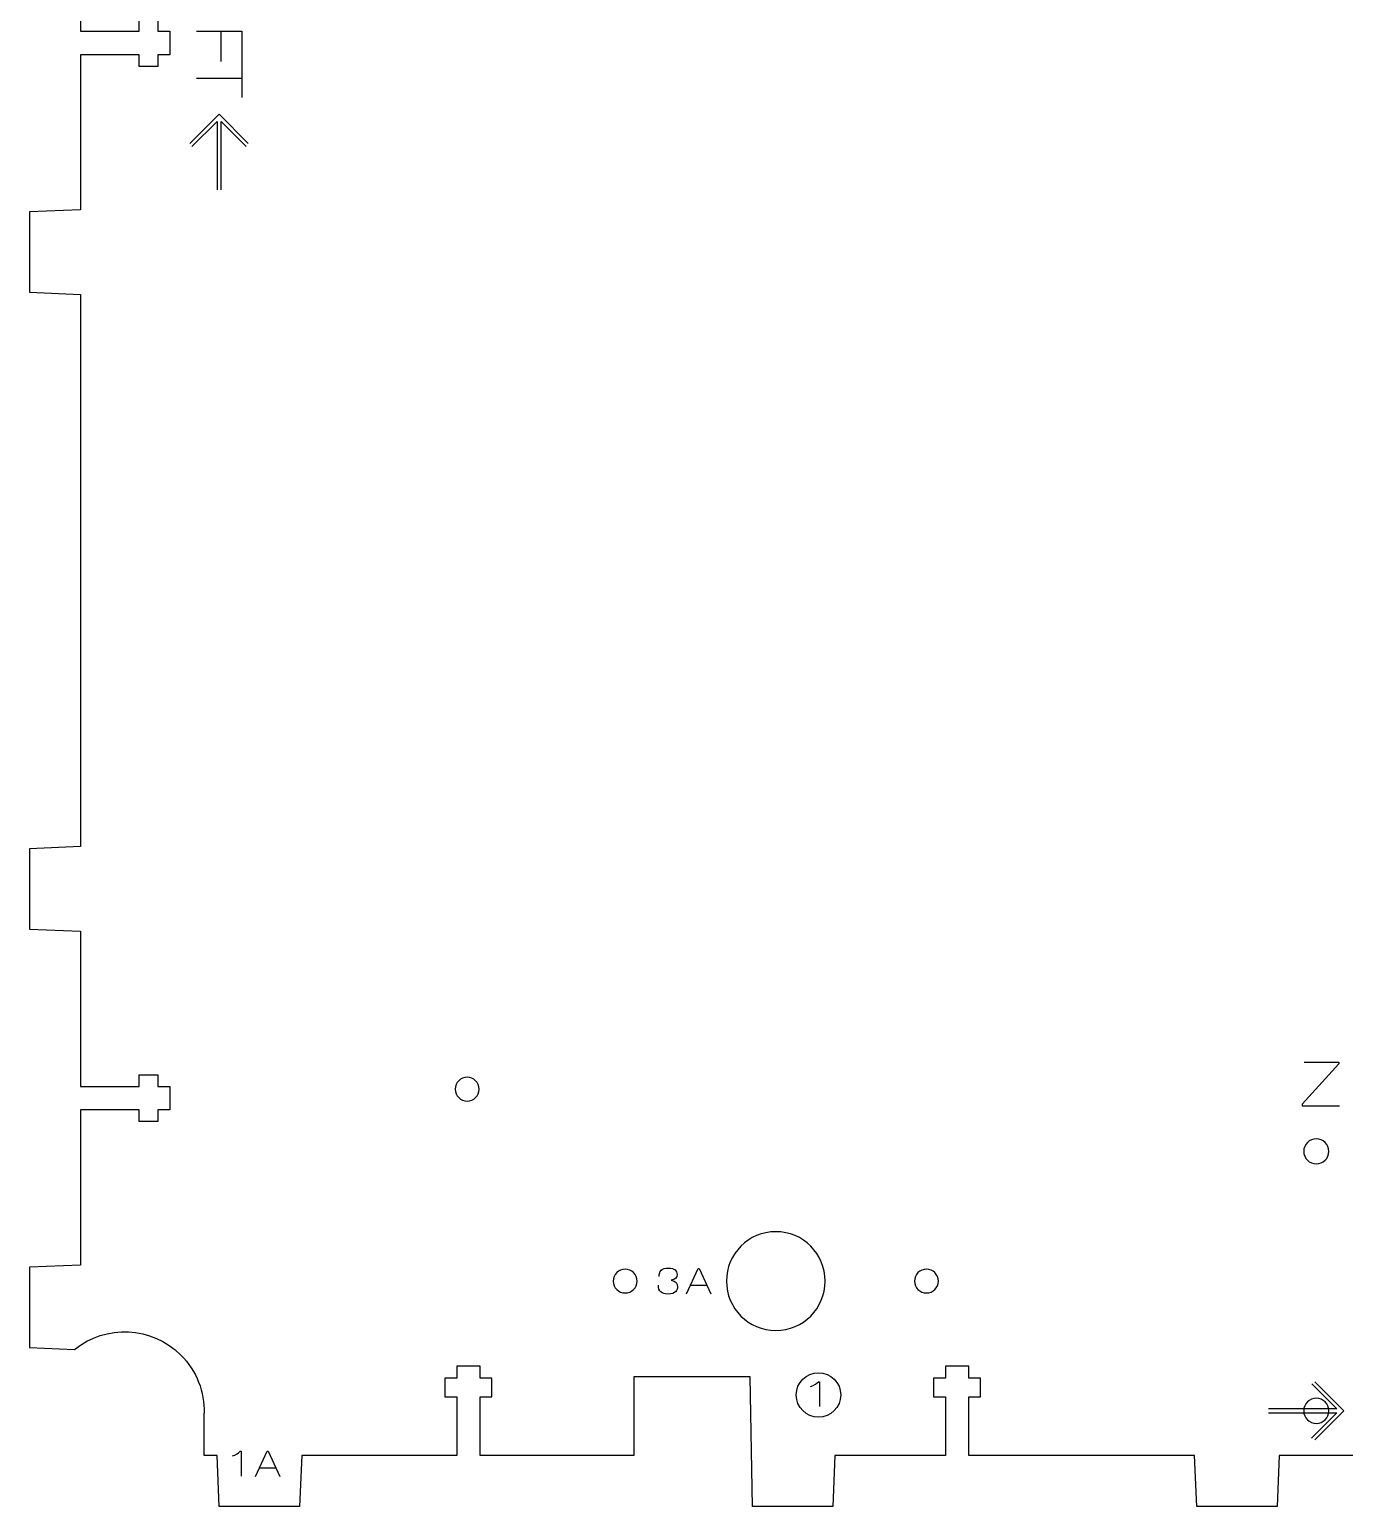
# Model space of a CAD drawing. Header units: millimetres. Extents: x -1100 to -75, y -506 to -118.
# Drawn here: x -1100.2 to -943.1, y -478.3 to -301.8 of the extents above; entities that cross this region are included whole.
import ezdxf

# ---------------------------------------------------------------- set-up
doc = ezdxf.new("R2010")
doc.units = ezdxf.units.MM
doc.layers.add('CUTS', color=1, linetype='Continuous', true_color=0xff0000)
doc.layers.add('TEXT', color=5, linetype='Continuous', true_color=0x0000ff)

msp = doc.modelspace()

# ---------------------------------------------------------------- linework, layer by layer
at = {"layer": 'CUTS', "color": 1, "lineweight": 25, "true_color": 0xff0000}
for p, q in [((-1046.34, -461.51), (-1049.14, -461.51)), ((-1049.14, -461.51), (-1049.14, -462.95)), ((-1046.34, -462.95), (-1046.34, -461.51)), ((-987.95, -461.51), (-990.75, -461.51)), ((-990.75, -461.51), (-990.75, -462.95)), ((-987.95, -462.95), (-987.95, -461.51)), ((-1049.14, -462.95), (-1050.54, -462.95)), ((-1050.54, -462.95), (-1050.54, -465.15)), ((-1044.94, -462.95), (-1046.34, -462.95)), ((-1044.94, -465.15), (-1044.94, -462.95)), ((-1014.09, -462.78), (-1027.99, -462.78)), ((-1027.99, -462.78), (-1027.99, -472.17)), ((-1013.79, -478.26), (-1014.09, -462.78)), ((-990.75, -462.95), (-992.15, -462.95)), ((-992.15, -462.95), (-992.15, -465.15)), ((-986.55, -462.95), (-987.95, -462.95)), ((-986.55, -465.15), (-986.55, -462.95)), ((-1050.54, -465.15), (-1049.14, -465.15)), ((-1049.14, -465.15), (-1049.14, -472.17)), ((-1046.34, -472.17), (-1046.34, -465.15)), ((-1046.34, -465.15), (-1044.94, -465.15)), ((-992.15, -465.15), (-990.75, -465.15)), ((-990.75, -465.15), (-990.75, -472.17)), ((-987.95, -472.17), (-987.95, -465.15)), ((-987.95, -465.15), (-986.55, -465.15)), ((-1079.32, -472.17), (-1079.32, -467.11)), ((-1077.76, -472.17), (-1079.32, -472.17)), ((-1077.51, -478.26), (-1077.76, -472.17)), ((-1067.66, -472.17), (-1067.91, -478.26)), ((-1049.14, -472.17), (-1067.66, -472.17)), ((-1027.99, -472.17), (-1046.34, -472.17)), ((-1003.94, -472.17), (-1004.19, -478.26)), ((-990.75, -472.17), (-1003.94, -472.17)), ((-960.97, -472.17), (-987.95, -472.17)), ((-960.72, -478.26), (-960.97, -472.17)), ((-950.87, -472.17), (-951.12, -478.26)), ((-910.96, -472.17), (-950.87, -472.17)), ((-1067.91, -478.26), (-1077.51, -478.26)), ((-1004.19, -478.26), (-1013.79, -478.26)), ((-951.12, -478.26), (-960.72, -478.26))]:
    msp.add_line(p, q, dxfattribs=at)
for points in [[(-1094.09, -283.43), (-1094.09, -302), (-1087.07, -302), (-1087.07, -300.6)], [(-1084.87, -300.6), (-1084.87, -302), (-1083.43, -302), (-1083.43, -304.8), (-1084.87, -304.8), (-1084.87, -306.2), (-1087.07, -306.2), (-1087.07, -304.8), (-1094.09, -304.8), (-1094.09, -323.33), (-1100.18, -323.58), (-1100.18, -333.18), (-1094.09, -333.43), (-1094.09, -399.42), (-1100.18, -399.67), (-1100.18, -409.27), (-1094.09, -409.52), (-1094.09, -428.08), (-1087.07, -428.08), (-1087.07, -426.68), (-1084.87, -426.68), (-1084.87, -428.08), (-1083.43, -428.08), (-1083.43, -430.88), (-1084.87, -430.88), (-1084.87, -432.28), (-1087.07, -432.28), (-1087.07, -430.88), (-1094.09, -430.88), (-1094.09, -449.43), (-1100.18, -449.68), (-1100.18, -459.28), (-1094.81, -459.5)]]:
    msp.add_lwpolyline(points, dxfattribs=at)
for points in [[(-1047.89, -426.97), (-1048.68, -426.97), (-1049.31, -427.61), (-1049.31, -428.39)], [(-1046.46, -428.39), (-1046.46, -427.61), (-1047.1, -426.97), (-1047.89, -426.97)], [(-1049.31, -428.39), (-1049.31, -429.18), (-1048.68, -429.82), (-1047.89, -429.82)], [(-1047.89, -429.82), (-1047.1, -429.82), (-1046.46, -429.18), (-1046.46, -428.39)], [(-946.43, -434.33), (-947.25, -434.33), (-947.93, -435), (-947.93, -435.83)], [(-947.93, -435.83), (-947.93, -436.66), (-947.25, -437.33), (-946.43, -437.33)], [(-944.93, -435.83), (-944.93, -435), (-945.6, -434.33), (-946.43, -434.33)], [(-946.43, -437.33), (-945.6, -437.33), (-944.93, -436.66), (-944.93, -435.83)], [(-1011.01, -445.43), (-1014.27, -445.43), (-1016.91, -448.07), (-1016.91, -451.33)], [(-1005.11, -451.33), (-1005.11, -448.07), (-1007.75, -445.43), (-1011.01, -445.43)], [(-1029.01, -449.9), (-1029.8, -449.9), (-1030.44, -450.54), (-1030.44, -451.33)], [(-1027.59, -451.33), (-1027.59, -450.54), (-1028.23, -449.9), (-1029.01, -449.9)], [(-993.01, -449.9), (-993.8, -449.9), (-994.44, -450.54), (-994.44, -451.33)], [(-991.59, -451.33), (-991.59, -450.54), (-992.23, -449.9), (-993.01, -449.9)], [(-1030.44, -451.33), (-1030.44, -452.12), (-1029.8, -452.75), (-1029.01, -452.75)], [(-1029.01, -452.75), (-1028.23, -452.75), (-1027.59, -452.12), (-1027.59, -451.33)], [(-1016.91, -451.33), (-1016.91, -454.59), (-1014.27, -457.23), (-1011.01, -457.23)], [(-1011.01, -457.23), (-1007.75, -457.23), (-1005.11, -454.59), (-1005.11, -451.33)], [(-994.44, -451.33), (-994.44, -452.12), (-993.8, -452.75), (-993.01, -452.75)], [(-993.01, -452.75), (-992.23, -452.75), (-991.59, -452.12), (-991.59, -451.33)], [(-1094.81, -459.5), (-1091.07, -456.47), (-1085.57, -456.7), (-1082.1, -460.17)], [(-1082.1, -460.17), (-1080.19, -462.08), (-1079.27, -464.6), (-1079.32, -467.11)], [(-946.43, -465.33), (-947.25, -465.33), (-947.93, -466), (-947.93, -466.83)], [(-944.93, -466.83), (-944.93, -466), (-945.6, -465.33), (-946.43, -465.33)], [(-947.93, -466.83), (-947.93, -467.66), (-947.25, -468.33), (-946.43, -468.33)], [(-946.43, -468.33), (-945.6, -468.33), (-944.93, -467.66), (-944.93, -466.83)]]:
    msp.add_open_spline(points, degree=3, dxfattribs=at)
at = {"layer": 'TEXT', "color": 5, "lineweight": 25, "true_color": 0x0000ff}
for points in [[(-1080.25, -301.99), (-1074.81, -301.99), (-1074.81, -305.81)], [(-1077.34, -301.99), (-1077.34, -305.59)], [(-1074.81, -305.22), (-1074.81, -309.91)], [(-1080.25, -307.58), (-1074.81, -307.58)], [(-1081.01, -315.39), (-1077.53, -311.91), (-1074.05, -315.39)], [(-1080.77, -315.76), (-1077.78, -312.78), (-1077.78, -320.95)], [(-1077.28, -320.95), (-1077.28, -312.77), (-1074.28, -315.77)], [(-947.88, -425.18), (-943.74, -425.18), (-943.74, -425.36), (-948.13, -430.18), (-948.13, -430.39), (-943.66, -430.39)], [(-1021.67, -452.84), (-1020.28, -449.82), (-1020.17, -449.82), (-1018.78, -452.84)], [(-1023.51, -451.22), (-1023.51, -451.23)], [(-1019.24, -451.84), (-1021.21, -451.84)], [(-1005.92, -463.35), (-1005.81, -463.35), (-1005.81, -466.32)], [(-946.98, -463.59), (-943.99, -466.58), (-952.16, -466.58)], [(-946.6, -463.35), (-943.13, -466.83), (-946.6, -470.31)], [(-952.16, -467.08), (-943.99, -467.08), (-946.99, -470.08)], [(-1075.01, -471.67), (-1074.9, -471.67), (-1074.9, -474.65)], [(-1073.18, -474.67), (-1071.79, -471.65), (-1071.68, -471.65), (-1070.29, -474.67)], [(-1070.75, -473.67), (-1072.73, -473.67)]]:
    msp.add_lwpolyline(points, dxfattribs=at)
for points in [[(-1024.96, -450.77), (-1024.93, -450.16), (-1024.67, -449.77), (-1023.83, -449.77)], [(-1023.83, -449.77), (-1023.12, -449.77), (-1022.81, -450.09), (-1022.81, -450.55)], [(-1022.81, -450.55), (-1022.81, -450.85), (-1022.98, -451.17), (-1023.51, -451.22)], [(-1023.51, -451.23), (-1022.94, -451.29), (-1022.74, -451.63), (-1022.74, -452.03)], [(-1025.04, -451.9), (-1025.04, -451.88), (-1025.04, -451.84), (-1025.04, -451.81)], [(-1023.9, -452.89), (-1024.68, -452.89), (-1025.04, -452.5), (-1025.04, -451.9)], [(-1022.74, -452.03), (-1022.74, -452.36), (-1022.96, -452.89), (-1023.9, -452.89)], [(-1008.57, -464.93), (-1008.57, -463.47), (-1007.38, -462.28), (-1005.91, -462.28)], [(-1005.91, -462.28), (-1004.44, -462.28), (-1003.25, -463.47), (-1003.25, -464.93)], [(-1006.86, -463.91), (-1006.4, -463.79), (-1006.1, -463.55), (-1005.92, -463.35)], [(-1005.91, -467.59), (-1007.38, -467.59), (-1008.57, -466.4), (-1008.57, -464.93)], [(-1003.25, -464.93), (-1003.25, -466.4), (-1004.44, -467.59), (-1005.91, -467.59)], [(-1075.95, -472.23), (-1075.49, -472.12), (-1075.19, -471.88), (-1075.01, -471.67)]]:
    msp.add_open_spline(points, degree=3, dxfattribs=at)

doc.saveas('drawing.dxf')
